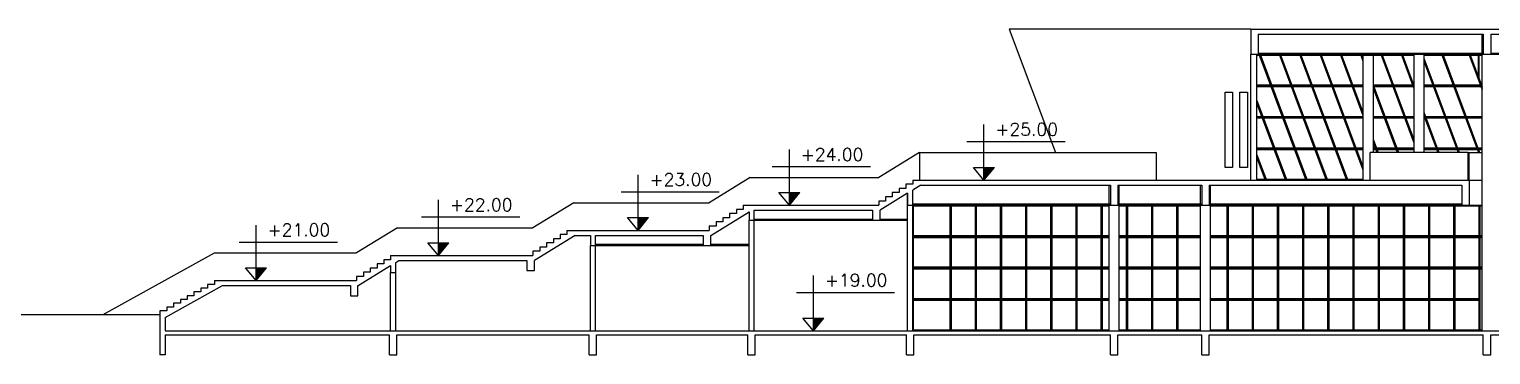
# Model space of a CAD drawing. Header units: millimetres. Extents: x 55520 to 96084, y -58491 to -49645.
# Drawn here: x 59491.4 to 59549.5, y -57350 to -57337 of the extents above; entities that cross this region are included whole.
import ezdxf
from ezdxf.enums import TextEntityAlignment as Align

# ---------------------------------------------------------------- set-up
doc = ezdxf.new("R2010")
doc.units = ezdxf.units.MM
for name, color, linetype in [('Alvenaria Corte', 30, 'Continuous'), ('Alvenaria Vista', 40, 'Continuous'), ('ARQ-SÍMBOLOS', 2, 'Continuous'), ('ARQ-TEXTO2', 2, 'Continuous'), ('Cinza', 9, 'Continuous'), ('Esquadrias', 241, 'Continuous'), ('Linha Fina', 100, 'Continuous'), ('Pilares', 181, 'Continuous')]:
    doc.layers.add(name, color=color, linetype=linetype)
doc.styles.add('ROMANS', font='romans.shx')

# ---------------------------------------------------------------- blocks, each defined once
blk = doc.blocks.new('Nível_Fachada')
at = {"layer": 'ARQ-SÍMBOLOS'}
h = blk.add_hatch(color=1, dxfattribs=at)
h.dxf.hatch_style = 1
h.paths.add_polyline_path([(0.167, 0.202), (0, 0.202), (0, 0)])
at = {"layer": 'ARQ-SÍMBOLOS', "color": 1}
for p, q in [((0, 0), (0, 0.884)), ((-0.271, 0.613), (1.29, 0.613)), ((-0.167, 0.202), (0.167, 0.202)), ((0, 0), (-0.167, 0.202)), ((0, 0), (0.167, 0.202))]:
    blk.add_line(p, q, dxfattribs=at)
at = {"layer": 'ARQ-TEXTO2', "style": 'ROMANS'}
blk.add_attdef('NIVEL-ACABADO', text='', height=0.2, dxfattribs=at).set_placement((0.182, 0.647), align=Align.BOTTOM_LEFT)

msp = doc.modelspace()

# ---------------------------------------------------------------- linework, layer by layer
at = {"layer": 'Alvenaria Corte'}
for p, q in [((59539.946, -57343.011), (59539.946, -57338.011)), ((59540.194, -57343.011), (59540.194, -57338.011)), ((59526.323, -57349.011), (59526.323, -57343.536)), ((59526.523, -57349.011), (59526.523, -57343.413)), ((59520.023, -57349.011), (59520.023, -57344.611)), ((59520.223, -57349.011), (59520.223, -57344.611)), ((59513.723, -57349.011), (59513.723, -57345.611)), ((59513.923, -57349.011), (59513.923, -57345.611)), ((59505.794, -57349.011), (59505.794, -57346.69)), ((59505.994, -57349.011), (59505.994, -57346.69))]:
    msp.add_line(p, q, dxfattribs=at)
at = {"layer": 'Alvenaria Vista', "color": 1}
for p, q in [((59539.946, -57337.011), (59530.358, -57337.011)), ((59530.358, -57337.011), (59532.192, -57341.911)), ((59526.793, -57341.911), (59525.173, -57342.911)), ((59526.793, -57341.911), (59536.189, -57341.911)), ((59526.793, -57341.911), (59526.793, -57343.011)), ((59536.189, -57341.911), (59536.189, -57343.011)), ((59520.064, -57342.911), (59518.444, -57343.911)), ((59520.064, -57342.911), (59525.173, -57342.911)), ((59548.623, -57343.011), (59549.131, -57343.011)), ((59513.064, -57343.911), (59511.444, -57344.911)), ((59513.064, -57343.911), (59518.444, -57343.911)), ((59548.623, -57344.011), (59549.131, -57344.011)), ((59506.064, -57344.911), (59504.444, -57345.911)), ((59506.064, -57344.911), (59511.444, -57344.911)), ((59494.384, -57348.361), (59498.794, -57345.911)), ((59498.794, -57345.911), (59504.444, -57345.911))]:
    msp.add_line(p, q, dxfattribs=at)
at = {"layer": 'Alvenaria Vista'}
for p, q in [((59549.131, -57349.011), (59549.131, -57337.211)), ((59534.323, -57349.011), (59534.323, -57343.211)), ((59534.722, -57349.011), (59534.722, -57343.211)), ((59537.948, -57349.011), (59537.948, -57343.211)), ((59538.348, -57349.011), (59538.348, -57343.211))]:
    msp.add_line(p, q, dxfattribs=at)
at = {"layer": 'Alvenaria Vista', "color": 1}
for points in [[(59538.926, -57339.511), (59539.222, -57339.511), (59539.222, -57342.511), (59538.926, -57342.511)], [(59539.517, -57339.511), (59539.813, -57339.511), (59539.813, -57342.511), (59539.517, -57342.511)]]:
    msp.add_lwpolyline(points, close=True, dxfattribs=at)
at = {"layer": 'Cinza'}
for p, q in [((59540.194, -57338.041), (59546.423, -57338.041)), ((59540.265, -57338.011), (59542.136, -57343.011)), ((59540.289, -57338.011), (59542.161, -57343.011)), ((59540.314, -57338.011), (59542.185, -57343.011)), ((59541.072, -57338.011), (59542.943, -57343.011)), ((59541.096, -57338.011), (59542.967, -57343.011)), ((59541.12, -57338.011), (59542.991, -57343.011)), ((59541.879, -57338.011), (59543.75, -57343.011)), ((59541.903, -57338.011), (59543.774, -57343.011)), ((59541.927, -57338.011), (59543.798, -57343.011)), ((59542.685, -57338.011), (59544.402, -57342.599)), ((59542.71, -57338.011), (59544.402, -57342.534)), ((59542.734, -57338.011), (59544.402, -57342.469)), ((59543.492, -57338.011), (59544.402, -57340.443)), ((59543.516, -57338.011), (59544.402, -57340.378)), ((59543.541, -57338.011), (59544.402, -57340.314)), ((59544.299, -57338.011), (59544.402, -57338.287)), ((59544.323, -57338.011), (59544.402, -57338.222)), ((59544.347, -57338.011), (59544.402, -57338.158)), ((59545.106, -57338.011), (59546.423, -57341.532)), ((59545.13, -57338.011), (59546.423, -57341.467)), ((59545.154, -57338.011), (59546.423, -57341.403)), ((59545.913, -57338.011), (59546.423, -57339.376)), ((59545.937, -57338.011), (59546.423, -57339.312)), ((59545.961, -57338.011), (59546.423, -57339.247)), ((59546.823, -57338.041), (59549.131, -57338.041)), ((59546.823, -57338.158), (59548.227, -57341.911)), ((59546.823, -57338.223), (59548.203, -57341.911)), ((59546.823, -57338.287), (59548.179, -57341.911)), ((59547.526, -57338.011), (59548.986, -57341.911)), ((59547.55, -57338.011), (59549.01, -57341.911)), ((59547.574, -57338.011), (59549.034, -57341.911)), ((59548.605, -57338.011), (59549.131, -57339.418)), ((59549.131, -57338.041), (59548.641, -57338.041)), ((59548.643, -57338.006), (59549.131, -57339.31)), ((59548.971, -57338.011), (59548.971, -57338.924)), ((59548.989, -57338.011), (59548.989, -57338.972)), ((59549.006, -57338.011), (59549.006, -57339.019)), ((59540.194, -57339.231), (59544.402, -57339.231)), ((59540.194, -57339.261), (59544.402, -57339.261)), ((59540.194, -57339.291), (59544.402, -57339.291)), ((59544.801, -57339.225), (59545.807, -57341.911)), ((59544.801, -57339.231), (59546.423, -57339.231)), ((59544.801, -57339.261), (59546.423, -57339.261)), ((59544.801, -57339.289), (59545.783, -57341.911)), ((59544.801, -57339.291), (59546.423, -57339.291)), ((59544.801, -57339.354), (59545.758, -57341.911)), ((59546.823, -57339.231), (59549.131, -57339.231)), ((59546.823, -57339.261), (59549.131, -57339.261)), ((59546.823, -57339.291), (59549.131, -57339.291)), ((59549.131, -57339.231), (59549.086, -57339.231)), ((59549.131, -57339.261), (59549.097, -57339.261)), ((59549.131, -57339.291), (59549.108, -57339.291)), ((59540.194, -57339.847), (59541.378, -57343.011)), ((59540.194, -57339.912), (59541.354, -57343.011)), ((59540.194, -57339.977), (59541.33, -57343.011)), ((59540.194, -57340.481), (59544.402, -57340.481)), ((59540.194, -57340.511), (59544.402, -57340.511)), ((59540.194, -57340.541), (59544.402, -57340.541)), ((59544.801, -57340.481), (59546.423, -57340.481)), ((59544.801, -57340.511), (59546.423, -57340.511)), ((59544.801, -57340.541), (59546.423, -57340.541)), ((59546.823, -57340.314), (59547.42, -57341.911)), ((59546.823, -57340.379), (59547.396, -57341.911)), ((59546.823, -57340.443), (59547.372, -57341.911)), ((59546.823, -57340.481), (59549.131, -57340.481)), ((59546.823, -57340.511), (59549.131, -57340.511)), ((59546.823, -57340.541), (59549.131, -57340.541)), ((59540.194, -57341.731), (59544.402, -57341.731)), ((59540.194, -57341.761), (59544.402, -57341.761)), ((59540.194, -57341.791), (59544.402, -57341.791)), ((59544.801, -57341.381), (59545, -57341.911)), ((59544.801, -57341.445), (59544.976, -57341.911)), ((59544.801, -57341.51), (59544.952, -57341.911)), ((59544.801, -57341.731), (59546.423, -57341.731)), ((59544.801, -57341.761), (59546.423, -57341.761)), ((59544.801, -57341.791), (59546.423, -57341.791)), ((59546.823, -57341.731), (59549.131, -57341.731)), ((59546.823, -57341.761), (59549.131, -57341.761)), ((59546.823, -57341.791), (59549.131, -57341.791)), ((59540.194, -57342.003), (59540.571, -57343.011)), ((59540.194, -57342.068), (59540.547, -57343.011)), ((59540.194, -57342.132), (59540.523, -57343.011)), ((59540.194, -57342.981), (59544.402, -57342.981))]:
    msp.add_line(p, q, dxfattribs=at)
for points in [[(59528.029, -57344.011), (59528.029, -57345.261), (59526.523, -57345.261), (59526.523, -57344.011)], [(59527.999, -57344.041), (59527.999, -57345.231), (59526.553, -57345.231), (59526.553, -57344.041)], [(59529.029, -57344.011), (59529.029, -57345.261), (59528.029, -57345.261), (59528.029, -57344.011)], [(59528.999, -57344.041), (59528.999, -57345.231), (59528.059, -57345.231), (59528.059, -57344.041)], [(59530.029, -57344.011), (59530.029, -57345.261), (59529.029, -57345.261), (59529.029, -57344.011)], [(59529.999, -57344.041), (59529.999, -57345.231), (59529.059, -57345.231), (59529.059, -57344.041)], [(59531.029, -57344.011), (59531.029, -57345.261), (59530.029, -57345.261), (59530.029, -57344.011)], [(59530.999, -57344.041), (59530.999, -57345.231), (59530.059, -57345.231), (59530.059, -57344.041)], [(59532.029, -57344.011), (59532.029, -57345.261), (59531.029, -57345.261), (59531.029, -57344.011)], [(59531.999, -57344.041), (59531.999, -57345.231), (59531.059, -57345.231), (59531.059, -57344.041)], [(59533.029, -57344.011), (59533.029, -57345.261), (59532.029, -57345.261), (59532.029, -57344.011)], [(59532.999, -57344.041), (59532.999, -57345.231), (59532.059, -57345.231), (59532.059, -57344.041)], [(59534.029, -57344.011), (59534.029, -57345.261), (59533.029, -57345.261), (59533.029, -57344.011)], [(59533.999, -57344.041), (59533.999, -57345.231), (59533.059, -57345.231), (59533.059, -57344.041)], [(59536.029, -57344.011), (59536.029, -57345.261), (59535.029, -57345.261), (59535.029, -57344.011)], [(59535.999, -57344.041), (59535.999, -57345.231), (59535.059, -57345.231), (59535.059, -57344.041)], [(59537.029, -57344.011), (59537.029, -57345.261), (59536.029, -57345.261), (59536.029, -57344.011)], [(59536.999, -57344.041), (59536.999, -57345.231), (59536.059, -57345.231), (59536.059, -57344.041)], [(59540.029, -57344.011), (59540.029, -57345.261), (59539.029, -57345.261), (59539.029, -57344.011)], [(59539.999, -57344.041), (59539.999, -57345.231), (59539.059, -57345.231), (59539.059, -57344.041)], [(59541.029, -57344.011), (59541.029, -57345.261), (59540.029, -57345.261), (59540.029, -57344.011)], [(59540.999, -57344.041), (59540.999, -57345.231), (59540.059, -57345.231), (59540.059, -57344.041)], [(59542.029, -57344.011), (59542.029, -57345.261), (59541.029, -57345.261), (59541.029, -57344.011)], [(59541.999, -57344.041), (59541.999, -57345.231), (59541.059, -57345.231), (59541.059, -57344.041)], [(59543.029, -57344.011), (59543.029, -57345.261), (59542.029, -57345.261), (59542.029, -57344.011)], [(59542.999, -57344.041), (59542.999, -57345.231), (59542.059, -57345.231), (59542.059, -57344.041)], [(59544.029, -57344.011), (59544.029, -57345.261), (59543.029, -57345.261), (59543.029, -57344.011)], [(59543.999, -57344.041), (59543.999, -57345.231), (59543.059, -57345.231), (59543.059, -57344.041)], [(59545.029, -57344.011), (59545.029, -57345.261), (59544.029, -57345.261), (59544.029, -57344.011)], [(59544.999, -57344.041), (59544.999, -57345.231), (59544.059, -57345.231), (59544.059, -57344.041)], [(59546.029, -57344.011), (59546.029, -57345.261), (59545.029, -57345.261), (59545.029, -57344.011)], [(59545.999, -57344.041), (59545.999, -57345.231), (59545.059, -57345.231), (59545.059, -57344.041)], [(59547.029, -57344.011), (59547.029, -57345.261), (59546.029, -57345.261), (59546.029, -57344.011)], [(59546.999, -57344.041), (59546.999, -57345.231), (59546.059, -57345.231), (59546.059, -57344.041)], [(59548.029, -57344.011), (59548.029, -57345.261), (59547.029, -57345.261), (59547.029, -57344.011)], [(59547.999, -57344.041), (59547.999, -57345.231), (59547.059, -57345.231), (59547.059, -57344.041)], [(59549.029, -57344.011), (59549.029, -57345.261), (59548.029, -57345.261), (59548.029, -57344.011)], [(59548.999, -57344.041), (59548.999, -57345.231), (59548.059, -57345.231), (59548.059, -57344.041)], [(59528.029, -57345.261), (59528.029, -57346.511), (59526.523, -57346.511), (59526.523, -57345.261)], [(59527.999, -57345.291), (59527.999, -57346.481), (59526.553, -57346.481), (59526.553, -57345.291)], [(59529.029, -57345.261), (59529.029, -57346.511), (59528.029, -57346.511), (59528.029, -57345.261)], [(59528.999, -57345.291), (59528.999, -57346.481), (59528.059, -57346.481), (59528.059, -57345.291)], [(59530.029, -57345.261), (59530.029, -57346.511), (59529.029, -57346.511), (59529.029, -57345.261)], [(59529.999, -57345.291), (59529.999, -57346.481), (59529.059, -57346.481), (59529.059, -57345.291)], [(59531.029, -57345.261), (59531.029, -57346.511), (59530.029, -57346.511), (59530.029, -57345.261)], [(59530.999, -57345.291), (59530.999, -57346.481), (59530.059, -57346.481), (59530.059, -57345.291)], [(59532.029, -57345.261), (59532.029, -57346.511), (59531.029, -57346.511), (59531.029, -57345.261)], [(59531.999, -57345.291), (59531.999, -57346.481), (59531.059, -57346.481), (59531.059, -57345.291)], [(59533.029, -57345.261), (59533.029, -57346.511), (59532.029, -57346.511), (59532.029, -57345.261)], [(59532.999, -57345.291), (59532.999, -57346.481), (59532.059, -57346.481), (59532.059, -57345.291)], [(59534.029, -57345.261), (59534.029, -57346.511), (59533.029, -57346.511), (59533.029, -57345.261)], [(59533.999, -57345.291), (59533.999, -57346.481), (59533.059, -57346.481), (59533.059, -57345.291)], [(59536.029, -57345.261), (59536.029, -57346.511), (59535.029, -57346.511), (59535.029, -57345.261)], [(59535.999, -57345.291), (59535.999, -57346.481), (59535.059, -57346.481), (59535.059, -57345.291)], [(59537.029, -57345.261), (59537.029, -57346.511), (59536.029, -57346.511), (59536.029, -57345.261)], [(59536.999, -57345.291), (59536.999, -57346.481), (59536.059, -57346.481), (59536.059, -57345.291)], [(59540.029, -57345.261), (59540.029, -57346.511), (59539.029, -57346.511), (59539.029, -57345.261)], [(59539.999, -57345.291), (59539.999, -57346.481), (59539.059, -57346.481), (59539.059, -57345.291)], [(59541.029, -57345.261), (59541.029, -57346.511), (59540.029, -57346.511), (59540.029, -57345.261)], [(59540.999, -57345.291), (59540.999, -57346.481), (59540.059, -57346.481), (59540.059, -57345.291)], [(59542.029, -57345.261), (59542.029, -57346.511), (59541.029, -57346.511), (59541.029, -57345.261)], [(59541.999, -57345.291), (59541.999, -57346.481), (59541.059, -57346.481), (59541.059, -57345.291)], [(59543.029, -57345.261), (59543.029, -57346.511), (59542.029, -57346.511), (59542.029, -57345.261)], [(59542.999, -57345.291), (59542.999, -57346.481), (59542.059, -57346.481), (59542.059, -57345.291)], [(59544.029, -57345.261), (59544.029, -57346.511), (59543.029, -57346.511), (59543.029, -57345.261)], [(59543.999, -57345.291), (59543.999, -57346.481), (59543.059, -57346.481), (59543.059, -57345.291)], [(59545.029, -57345.261), (59545.029, -57346.511), (59544.029, -57346.511), (59544.029, -57345.261)], [(59544.999, -57345.291), (59544.999, -57346.481), (59544.059, -57346.481), (59544.059, -57345.291)], [(59546.029, -57345.261), (59546.029, -57346.511), (59545.029, -57346.511), (59545.029, -57345.261)], [(59545.999, -57345.291), (59545.999, -57346.481), (59545.059, -57346.481), (59545.059, -57345.291)], [(59547.029, -57345.261), (59547.029, -57346.511), (59546.029, -57346.511), (59546.029, -57345.261)], [(59546.999, -57345.291), (59546.999, -57346.481), (59546.059, -57346.481), (59546.059, -57345.291)], [(59548.029, -57345.261), (59548.029, -57346.511), (59547.029, -57346.511), (59547.029, -57345.261)], [(59547.999, -57345.291), (59547.999, -57346.481), (59547.059, -57346.481), (59547.059, -57345.291)], [(59549.029, -57345.261), (59549.029, -57346.511), (59548.029, -57346.511), (59548.029, -57345.261)], [(59548.999, -57345.291), (59548.999, -57346.481), (59548.059, -57346.481), (59548.059, -57345.291)], [(59528.029, -57346.511), (59528.029, -57347.761), (59526.523, -57347.761), (59526.523, -57346.511)], [(59527.999, -57346.541), (59527.999, -57347.731), (59526.553, -57347.731), (59526.553, -57346.541)], [(59529.029, -57346.511), (59529.029, -57347.761), (59528.029, -57347.761), (59528.029, -57346.511)], [(59528.999, -57346.541), (59528.999, -57347.731), (59528.059, -57347.731), (59528.059, -57346.541)], [(59530.029, -57346.511), (59530.029, -57347.761), (59529.029, -57347.761), (59529.029, -57346.511)], [(59529.999, -57346.541), (59529.999, -57347.731), (59529.059, -57347.731), (59529.059, -57346.541)], [(59531.029, -57346.511), (59531.029, -57347.761), (59530.029, -57347.761), (59530.029, -57346.511)], [(59530.999, -57346.541), (59530.999, -57347.731), (59530.059, -57347.731), (59530.059, -57346.541)], [(59532.029, -57346.511), (59532.029, -57347.761), (59531.029, -57347.761), (59531.029, -57346.511)], [(59531.999, -57346.541), (59531.999, -57347.731), (59531.059, -57347.731), (59531.059, -57346.541)], [(59533.029, -57346.511), (59533.029, -57347.761), (59532.029, -57347.761), (59532.029, -57346.511)], [(59532.999, -57346.541), (59532.999, -57347.731), (59532.059, -57347.731), (59532.059, -57346.541)], [(59534.029, -57346.511), (59534.029, -57347.761), (59533.029, -57347.761), (59533.029, -57346.511)], [(59533.999, -57346.541), (59533.999, -57347.731), (59533.059, -57347.731), (59533.059, -57346.541)], [(59536.029, -57346.511), (59536.029, -57347.761), (59535.029, -57347.761), (59535.029, -57346.511)], [(59535.999, -57346.541), (59535.999, -57347.731), (59535.059, -57347.731), (59535.059, -57346.541)], [(59537.029, -57346.511), (59537.029, -57347.761), (59536.029, -57347.761), (59536.029, -57346.511)], [(59536.999, -57346.541), (59536.999, -57347.731), (59536.059, -57347.731), (59536.059, -57346.541)], [(59540.029, -57346.511), (59540.029, -57347.761), (59539.029, -57347.761), (59539.029, -57346.511)], [(59539.999, -57346.541), (59539.999, -57347.731), (59539.059, -57347.731), (59539.059, -57346.541)], [(59541.029, -57346.511), (59541.029, -57347.761), (59540.029, -57347.761), (59540.029, -57346.511)], [(59540.999, -57346.541), (59540.999, -57347.731), (59540.059, -57347.731), (59540.059, -57346.541)], [(59542.029, -57346.511), (59542.029, -57347.761), (59541.029, -57347.761), (59541.029, -57346.511)], [(59541.999, -57346.541), (59541.999, -57347.731), (59541.059, -57347.731), (59541.059, -57346.541)], [(59543.029, -57346.511), (59543.029, -57347.761), (59542.029, -57347.761), (59542.029, -57346.511)], [(59542.999, -57346.541), (59542.999, -57347.731), (59542.059, -57347.731), (59542.059, -57346.541)], [(59544.029, -57346.511), (59544.029, -57347.761), (59543.029, -57347.761), (59543.029, -57346.511)], [(59543.999, -57346.541), (59543.999, -57347.731), (59543.059, -57347.731), (59543.059, -57346.541)], [(59545.029, -57346.511), (59545.029, -57347.761), (59544.029, -57347.761), (59544.029, -57346.511)], [(59544.999, -57346.541), (59544.999, -57347.731), (59544.059, -57347.731), (59544.059, -57346.541)], [(59546.029, -57346.511), (59546.029, -57347.761), (59545.029, -57347.761), (59545.029, -57346.511)], [(59545.999, -57346.541), (59545.999, -57347.731), (59545.059, -57347.731), (59545.059, -57346.541)], [(59547.029, -57346.511), (59547.029, -57347.761), (59546.029, -57347.761), (59546.029, -57346.511)], [(59546.999, -57346.541), (59546.999, -57347.731), (59546.059, -57347.731), (59546.059, -57346.541)], [(59548.029, -57346.511), (59548.029, -57347.761), (59547.029, -57347.761), (59547.029, -57346.511)], [(59547.999, -57346.541), (59547.999, -57347.731), (59547.059, -57347.731), (59547.059, -57346.541)], [(59549.029, -57346.511), (59549.029, -57347.761), (59548.029, -57347.761), (59548.029, -57346.511)], [(59548.999, -57346.541), (59548.999, -57347.731), (59548.059, -57347.731), (59548.059, -57346.541)], [(59528.029, -57347.761), (59528.029, -57349.011), (59526.523, -57349.011), (59526.523, -57347.761)], [(59527.999, -57347.791), (59527.999, -57348.981), (59526.553, -57348.981), (59526.553, -57347.791)], [(59529.029, -57347.761), (59529.029, -57349.011), (59528.029, -57349.011), (59528.029, -57347.761)], [(59528.999, -57347.791), (59528.999, -57348.981), (59528.059, -57348.981), (59528.059, -57347.791)], [(59530.029, -57347.761), (59530.029, -57349.011), (59529.029, -57349.011), (59529.029, -57347.761)], [(59529.999, -57347.791), (59529.999, -57348.981), (59529.059, -57348.981), (59529.059, -57347.791)], [(59531.029, -57347.761), (59531.029, -57349.011), (59530.029, -57349.011), (59530.029, -57347.761)], [(59530.999, -57347.791), (59530.999, -57348.981), (59530.059, -57348.981), (59530.059, -57347.791)], [(59532.029, -57347.761), (59532.029, -57349.011), (59531.029, -57349.011), (59531.029, -57347.761)], [(59531.999, -57347.791), (59531.999, -57348.981), (59531.059, -57348.981), (59531.059, -57347.791)], [(59533.029, -57347.761), (59533.029, -57349.011), (59532.029, -57349.011), (59532.029, -57347.761)], [(59532.999, -57347.791), (59532.999, -57348.981), (59532.059, -57348.981), (59532.059, -57347.791)], [(59534.029, -57347.761), (59534.029, -57349.011), (59533.029, -57349.011), (59533.029, -57347.761)], [(59533.999, -57347.791), (59533.999, -57348.981), (59533.059, -57348.981), (59533.059, -57347.791)], [(59536.029, -57347.761), (59536.029, -57349.011), (59535.029, -57349.011), (59535.029, -57347.761)], [(59535.999, -57347.791), (59535.999, -57348.981), (59535.059, -57348.981), (59535.059, -57347.791)], [(59537.029, -57347.761), (59537.029, -57349.011), (59536.029, -57349.011), (59536.029, -57347.761)], [(59536.999, -57347.791), (59536.999, -57348.981), (59536.059, -57348.981), (59536.059, -57347.791)], [(59540.029, -57347.761), (59540.029, -57349.011), (59539.029, -57349.011), (59539.029, -57347.761)], [(59539.999, -57347.791), (59539.999, -57348.981), (59539.059, -57348.981), (59539.059, -57347.791)], [(59541.029, -57347.761), (59541.029, -57349.011), (59540.029, -57349.011), (59540.029, -57347.761)], [(59540.999, -57347.791), (59540.999, -57348.981), (59540.059, -57348.981), (59540.059, -57347.791)], [(59542.029, -57347.761), (59542.029, -57349.011), (59541.029, -57349.011), (59541.029, -57347.761)], [(59541.999, -57347.791), (59541.999, -57348.981), (59541.059, -57348.981), (59541.059, -57347.791)], [(59543.029, -57347.761), (59543.029, -57349.011), (59542.029, -57349.011), (59542.029, -57347.761)], [(59542.999, -57347.791), (59542.999, -57348.981), (59542.059, -57348.981), (59542.059, -57347.791)], [(59544.029, -57347.761), (59544.029, -57349.011), (59543.029, -57349.011), (59543.029, -57347.761)], [(59543.999, -57347.791), (59543.999, -57348.981), (59543.059, -57348.981), (59543.059, -57347.791)], [(59545.029, -57347.761), (59545.029, -57349.011), (59544.029, -57349.011), (59544.029, -57347.761)], [(59544.999, -57347.791), (59544.999, -57348.981), (59544.059, -57348.981), (59544.059, -57347.791)], [(59546.029, -57347.761), (59546.029, -57349.011), (59545.029, -57349.011), (59545.029, -57347.761)], [(59545.999, -57347.791), (59545.999, -57348.981), (59545.059, -57348.981), (59545.059, -57347.791)], [(59547.029, -57347.761), (59547.029, -57349.011), (59546.029, -57349.011), (59546.029, -57347.761)], [(59546.999, -57347.791), (59546.999, -57348.981), (59546.059, -57348.981), (59546.059, -57347.791)], [(59548.029, -57347.761), (59548.029, -57349.011), (59547.029, -57349.011), (59547.029, -57347.761)], [(59547.999, -57347.791), (59547.999, -57348.981), (59547.059, -57348.981), (59547.059, -57347.791)], [(59549.029, -57347.761), (59549.029, -57349.011), (59548.029, -57349.011), (59548.029, -57347.761)], [(59548.999, -57347.791), (59548.999, -57348.981), (59548.059, -57348.981), (59548.059, -57347.791)]]:
    msp.add_lwpolyline(points, close=True, dxfattribs=at)
for points in [[(59534.323, -57345.261), (59534.029, -57345.261), (59534.029, -57344.011), (59534.323, -57344.011)], [(59534.323, -57345.231), (59534.059, -57345.231), (59534.059, -57344.041), (59534.323, -57344.041)], [(59534.722, -57344.011), (59535.029, -57344.011), (59535.029, -57345.261), (59534.722, -57345.261)], [(59534.722, -57344.041), (59534.999, -57344.041), (59534.999, -57345.231), (59534.722, -57345.231)], [(59537.948, -57345.261), (59537.029, -57345.261), (59537.029, -57344.011), (59537.948, -57344.011)], [(59537.948, -57345.231), (59537.059, -57345.231), (59537.059, -57344.041), (59537.948, -57344.041)], [(59538.348, -57344.011), (59539.029, -57344.011), (59539.029, -57345.261), (59538.348, -57345.261)], [(59538.348, -57344.041), (59538.999, -57344.041), (59538.999, -57345.231), (59538.348, -57345.231)], [(59549.131, -57345.261), (59549.029, -57345.261), (59549.029, -57344.011), (59549.131, -57344.011)], [(59549.131, -57345.231), (59549.059, -57345.231), (59549.059, -57344.041), (59549.131, -57344.041)], [(59534.323, -57346.511), (59534.029, -57346.511), (59534.029, -57345.261), (59534.323, -57345.261)], [(59534.323, -57346.481), (59534.059, -57346.481), (59534.059, -57345.291), (59534.323, -57345.291)], [(59534.722, -57345.261), (59535.029, -57345.261), (59535.029, -57346.511), (59534.722, -57346.511)], [(59534.722, -57345.291), (59534.999, -57345.291), (59534.999, -57346.481), (59534.722, -57346.481)], [(59537.948, -57346.511), (59537.029, -57346.511), (59537.029, -57345.261), (59537.948, -57345.261)], [(59537.948, -57346.481), (59537.059, -57346.481), (59537.059, -57345.291), (59537.948, -57345.291)], [(59538.348, -57345.261), (59539.029, -57345.261), (59539.029, -57346.511), (59538.348, -57346.511)], [(59538.348, -57345.291), (59538.999, -57345.291), (59538.999, -57346.481), (59538.348, -57346.481)], [(59549.131, -57346.511), (59549.029, -57346.511), (59549.029, -57345.261), (59549.131, -57345.261)], [(59549.131, -57346.481), (59549.059, -57346.481), (59549.059, -57345.291), (59549.131, -57345.291)], [(59534.323, -57347.761), (59534.029, -57347.761), (59534.029, -57346.511), (59534.323, -57346.511)], [(59534.323, -57347.731), (59534.059, -57347.731), (59534.059, -57346.541), (59534.323, -57346.541)], [(59534.722, -57346.511), (59535.029, -57346.511), (59535.029, -57347.761), (59534.722, -57347.761)], [(59534.722, -57346.541), (59534.999, -57346.541), (59534.999, -57347.731), (59534.722, -57347.731)], [(59537.948, -57347.761), (59537.029, -57347.761), (59537.029, -57346.511), (59537.948, -57346.511)], [(59537.948, -57347.731), (59537.059, -57347.731), (59537.059, -57346.541), (59537.948, -57346.541)], [(59538.348, -57346.511), (59539.029, -57346.511), (59539.029, -57347.761), (59538.348, -57347.761)], [(59538.348, -57346.541), (59538.999, -57346.541), (59538.999, -57347.731), (59538.348, -57347.731)], [(59549.131, -57349.011), (59549.029, -57349.011), (59549.029, -57346.511), (59549.131, -57346.511)], [(59549.131, -57348.981), (59549.059, -57348.981), (59549.059, -57346.541), (59549.131, -57346.541)], [(59534.323, -57349.011), (59534.029, -57349.011), (59534.029, -57347.761), (59534.323, -57347.761)], [(59534.323, -57348.981), (59534.059, -57348.981), (59534.059, -57347.791), (59534.323, -57347.791)], [(59534.722, -57347.761), (59535.029, -57347.761), (59535.029, -57349.011), (59534.722, -57349.011)], [(59534.722, -57347.791), (59534.999, -57347.791), (59534.999, -57348.981), (59534.722, -57348.981)], [(59537.948, -57349.011), (59537.029, -57349.011), (59537.029, -57347.761), (59537.948, -57347.761)], [(59537.948, -57348.981), (59537.059, -57348.981), (59537.059, -57347.791), (59537.948, -57347.791)], [(59538.348, -57347.761), (59539.029, -57347.761), (59539.029, -57349.011), (59538.348, -57349.011)], [(59538.348, -57347.791), (59538.999, -57347.791), (59538.999, -57348.981), (59538.348, -57348.981)]]:
    msp.add_lwpolyline(points, dxfattribs=at)
at = {"layer": 'Esquadrias'}
for p, q in [((59540.246, -57337.961), (59549.177, -57337.961)), ((59540.246, -57338.011), (59549.177, -57338.011)), ((59549.477, -57337.961), (59560.36, -57337.961)), ((59549.477, -57338.011), (59560.36, -57338.011)), ((59548.573, -57341.911), (59548.623, -57341.911)), ((59548.573, -57343.011), (59548.573, -57341.911)), ((59548.623, -57343.011), (59548.623, -57341.911)), ((59526.523, -57343.961), (59534.373, -57343.961)), ((59526.523, -57344.011), (59534.373, -57344.011)), ((59534.673, -57343.961), (59537.998, -57343.961)), ((59534.673, -57344.011), (59537.998, -57344.011)), ((59538.298, -57343.961), (59548.323, -57343.961)), ((59538.298, -57344.011), (59548.323, -57344.011)), ((59520.223, -57344.561), (59524.929, -57344.561)), ((59520.223, -57344.611), (59524.929, -57344.611)), ((59525.229, -57344.561), (59526.323, -57344.561)), ((59525.229, -57344.611), (59526.323, -57344.611)), ((59513.923, -57345.561), (59518.201, -57345.561)), ((59513.923, -57345.611), (59518.201, -57345.611)), ((59518.501, -57345.561), (59520.023, -57345.561)), ((59518.501, -57345.611), (59520.023, -57345.611))]:
    msp.add_line(p, q, dxfattribs=at)
at = {"layer": 'Linha Fina'}
for p, q in [((59544.402, -57338.011), (59544.402, -57343.011)), ((59544.801, -57338.011), (59544.801, -57341.911)), ((59546.423, -57338.011), (59546.423, -57341.911)), ((59546.823, -57338.011), (59546.823, -57341.911)), ((59548.629, -57338.011), (59549.131, -57339.353)), ((59544.694, -57343.011), (59544.694, -57341.911)), ((59548.573, -57341.911), (59544.694, -57341.911)), ((59548.623, -57341.911), (59549.131, -57341.911))]:
    msp.add_line(p, q, dxfattribs=at)
at = {"layer": 'Pilares'}
for p, q in [((59539.946, -57337.011), (59570.934, -57337.011)), ((59539.946, -57337.011), (59539.946, -57338.011)), ((59540.246, -57337.211), (59549.177, -57337.211)), ((59540.246, -57337.211), (59540.246, -57338.011)), ((59549.177, -57337.211), (59549.177, -57338.011)), ((59549.477, -57337.211), (59549.477, -57338.011)), ((59549.477, -57337.211), (59560.36, -57337.211)), ((59539.946, -57338.011), (59540.246, -57338.011)), ((59549.177, -57338.011), (59549.477, -57338.011)), ((59526.523, -57343.011), (59548.623, -57343.011)), ((59526.523, -57343.011), (59526.523, -57343.178)), ((59548.623, -57343.011), (59548.623, -57344.011)), ((59526.323, -57343.536), (59525.229, -57344.211)), ((59525.713, -57343.511), (59525.713, -57343.678)), ((59525.983, -57343.511), (59525.713, -57343.511)), ((59525.983, -57343.345), (59525.983, -57343.511)), ((59526.253, -57343.345), (59525.983, -57343.345)), ((59526.253, -57343.178), (59526.253, -57343.345)), ((59526.523, -57343.178), (59526.253, -57343.178)), ((59526.323, -57343.536), (59526.323, -57344.011)), ((59526.849, -57343.211), (59526.523, -57343.413)), ((59526.523, -57344.011), (59526.523, -57343.413)), ((59526.849, -57343.211), (59534.373, -57343.211)), ((59534.373, -57343.211), (59534.373, -57344.011)), ((59534.673, -57343.211), (59534.673, -57344.011)), ((59534.673, -57343.211), (59537.998, -57343.211)), ((59537.998, -57343.211), (59537.998, -57344.011)), ((59538.298, -57343.211), (59538.298, -57344.011)), ((59538.298, -57343.211), (59548.323, -57343.211)), ((59548.323, -57343.211), (59548.323, -57344.011)), ((59519.524, -57344.178), (59519.524, -57344.345)), ((59519.794, -57344.178), (59519.524, -57344.178)), ((59519.794, -57344.011), (59525.173, -57344.011)), ((59519.794, -57344.011), (59519.794, -57344.178)), ((59520.223, -57344.211), (59524.929, -57344.211)), ((59520.223, -57344.611), (59520.223, -57344.211)), ((59524.929, -57344.211), (59524.929, -57344.611)), ((59525.173, -57343.845), (59525.173, -57344.011)), ((59525.443, -57343.845), (59525.173, -57343.845)), ((59525.229, -57344.611), (59525.229, -57344.211)), ((59525.443, -57343.678), (59525.443, -57343.845)), ((59525.713, -57343.678), (59525.443, -57343.678)), ((59526.323, -57344.011), (59526.523, -57344.011)), ((59534.373, -57344.011), (59534.673, -57344.011)), ((59537.998, -57344.011), (59538.298, -57344.011)), ((59548.323, -57344.011), (59548.623, -57344.011)), ((59518.501, -57345.211), (59520.023, -57344.272)), ((59518.714, -57344.678), (59518.714, -57344.845)), ((59518.984, -57344.678), (59518.714, -57344.678)), ((59518.984, -57344.511), (59518.984, -57344.678)), ((59519.254, -57344.511), (59518.984, -57344.511)), ((59519.254, -57344.345), (59519.254, -57344.511)), ((59519.524, -57344.345), (59519.254, -57344.345)), ((59520.023, -57344.272), (59520.023, -57344.611)), ((59520.023, -57344.611), (59520.223, -57344.611)), ((59524.929, -57344.611), (59525.229, -57344.611)), ((59513.121, -57345.211), (59511.501, -57346.211)), ((59512.254, -57345.345), (59512.254, -57345.511)), ((59512.524, -57345.345), (59512.254, -57345.345)), ((59512.524, -57345.178), (59512.524, -57345.345)), ((59512.794, -57345.178), (59512.524, -57345.178)), ((59512.794, -57345.011), (59518.444, -57345.011)), ((59512.794, -57345.011), (59512.794, -57345.178)), ((59513.121, -57345.211), (59513.723, -57345.211)), ((59513.723, -57345.211), (59513.723, -57345.611)), ((59513.923, -57345.611), (59513.923, -57345.211)), ((59513.923, -57345.211), (59518.201, -57345.211)), ((59518.201, -57345.211), (59518.201, -57345.611)), ((59518.444, -57344.845), (59518.444, -57345.011)), ((59518.714, -57344.845), (59518.444, -57344.845)), ((59518.501, -57345.611), (59518.501, -57345.211)), ((59511.444, -57345.845), (59511.444, -57346.011)), ((59511.714, -57345.845), (59511.444, -57345.845)), ((59511.714, -57345.678), (59511.714, -57345.845)), ((59511.984, -57345.678), (59511.714, -57345.678)), ((59511.984, -57345.511), (59511.984, -57345.678)), ((59512.254, -57345.511), (59511.984, -57345.511)), ((59513.723, -57345.611), (59513.923, -57345.611)), ((59518.201, -57345.611), (59518.501, -57345.611)), ((59504.501, -57347.211), (59505.794, -57346.413)), ((59504.984, -57346.511), (59504.984, -57346.678)), ((59505.254, -57346.511), (59504.984, -57346.511)), ((59505.254, -57346.345), (59505.254, -57346.511)), ((59505.524, -57346.345), (59505.254, -57346.345)), ((59505.524, -57346.178), (59505.524, -57346.345)), ((59505.794, -57346.178), (59505.524, -57346.178)), ((59505.794, -57346.011), (59505.794, -57346.178)), ((59505.794, -57346.011), (59511.444, -57346.011)), ((59505.794, -57346.413), (59505.794, -57346.69)), ((59505.994, -57346.29), (59506.121, -57346.211)), ((59505.994, -57346.69), (59505.994, -57346.29)), ((59506.121, -57346.211), (59511.201, -57346.211)), ((59511.201, -57346.211), (59511.201, -57346.611)), ((59511.501, -57346.611), (59511.501, -57346.211)), ((59498.794, -57347.011), (59498.794, -57347.161)), ((59498.794, -57347.011), (59504.444, -57347.011)), ((59504.444, -57346.845), (59504.444, -57347.011)), ((59504.714, -57346.845), (59504.444, -57346.845)), ((59504.714, -57346.678), (59504.714, -57346.845)), ((59504.984, -57346.678), (59504.714, -57346.678)), ((59505.794, -57346.69), (59505.994, -57346.69)), ((59511.201, -57346.611), (59511.501, -57346.611)), ((59496.834, -57348.479), (59499.116, -57347.211)), ((59497.714, -57347.611), (59497.714, -57347.761)), ((59497.984, -57347.611), (59497.714, -57347.611)), ((59497.984, -57347.461), (59497.984, -57347.611)), ((59498.254, -57347.461), (59497.984, -57347.461)), ((59498.254, -57347.311), (59498.254, -57347.461)), ((59498.524, -57347.311), (59498.254, -57347.311)), ((59498.524, -57347.161), (59498.524, -57347.311)), ((59498.794, -57347.161), (59498.524, -57347.161)), ((59499.116, -57347.211), (59504.194, -57347.211)), ((59504.194, -57347.211), (59504.194, -57347.611)), ((59504.194, -57347.611), (59504.494, -57347.611)), ((59504.494, -57347.611), (59504.494, -57347.211)), ((59504.494, -57347.211), (59504.501, -57347.211)), ((59496.634, -57348.211), (59496.634, -57349.961)), ((59496.904, -57348.211), (59496.634, -57348.211)), ((59496.904, -57348.061), (59496.904, -57348.211)), ((59497.174, -57348.061), (59496.904, -57348.061)), ((59497.174, -57347.911), (59497.174, -57348.061)), ((59497.444, -57347.911), (59497.174, -57347.911)), ((59497.444, -57347.761), (59497.444, -57347.911)), ((59497.714, -57347.761), (59497.444, -57347.761)), ((59496.834, -57348.479), (59496.834, -57349.011)), ((59496.834, -57349.011), (59622.06, -57349.011)), ((59496.834, -57349.161), (59505.744, -57349.161)), ((59496.834, -57349.161), (59496.834, -57349.961)), ((59505.744, -57349.961), (59505.744, -57349.161)), ((59506.044, -57349.961), (59506.044, -57349.161)), ((59506.044, -57349.161), (59513.673, -57349.161)), ((59513.673, -57349.961), (59513.673, -57349.161)), ((59513.973, -57349.961), (59513.973, -57349.161)), ((59513.973, -57349.161), (59519.973, -57349.161)), ((59519.973, -57349.961), (59519.973, -57349.161)), ((59520.273, -57349.961), (59520.273, -57349.161)), ((59520.273, -57349.161), (59526.273, -57349.161)), ((59526.273, -57349.961), (59526.273, -57349.161)), ((59526.573, -57349.961), (59526.573, -57349.161)), ((59526.573, -57349.161), (59534.373, -57349.161)), ((59534.373, -57349.961), (59534.373, -57349.161)), ((59534.673, -57349.961), (59534.673, -57349.161)), ((59534.673, -57349.161), (59537.998, -57349.161)), ((59537.998, -57349.961), (59537.998, -57349.161)), ((59538.298, -57349.961), (59538.298, -57349.161)), ((59538.298, -57349.161), (59549.177, -57349.161)), ((59549.177, -57349.961), (59549.177, -57349.161)), ((59549.477, -57349.961), (59549.477, -57349.161)), ((59549.477, -57349.161), (59560.36, -57349.161)), ((59496.834, -57349.961), (59496.634, -57349.961)), ((59505.744, -57349.961), (59506.044, -57349.961)), ((59513.673, -57349.961), (59513.973, -57349.961)), ((59519.973, -57349.961), (59520.273, -57349.961)), ((59526.273, -57349.961), (59526.573, -57349.961)), ((59534.373, -57349.961), (59534.673, -57349.961)), ((59537.998, -57349.961), (59538.298, -57349.961)), ((59549.177, -57349.961), (59549.477, -57349.961))]:
    msp.add_line(p, q, dxfattribs=at)
msp.add_lwpolyline([(59442.25, -57349.111), (59460.597, -57349.111), (59460.597, -57349.011), (59473.894, -57349.011), (59484.111, -57348.361), (59496.634, -57348.361)], dxfattribs=at)

# ---------------------------------------------------------------- block references
at = {"layer": 'ARQ-SÍMBOLOS', "xscale": 2.5, "yscale": 2.5, "zscale": 2.5}
for p, values in [((59529.351, -57343.011), {'NIVEL-ACABADO': '+25.00 '}), ((59521.625, -57344.011), {'NIVEL-ACABADO': '+24.00 '}), ((59515.619, -57345.011), {'NIVEL-ACABADO': '+23.00 '}), ((59507.693, -57346.011), {'NIVEL-ACABADO': '+22.00 '}), ((59500.453, -57347.011), {'NIVEL-ACABADO': '+21.00 '}), ((59522.581, -57349.011), {'NIVEL-ACABADO': '+19.00 '})]:
    msp.add_blockref('Nível_Fachada', p, dxfattribs=at).add_auto_attribs(values)

doc.saveas('drawing.dxf')
